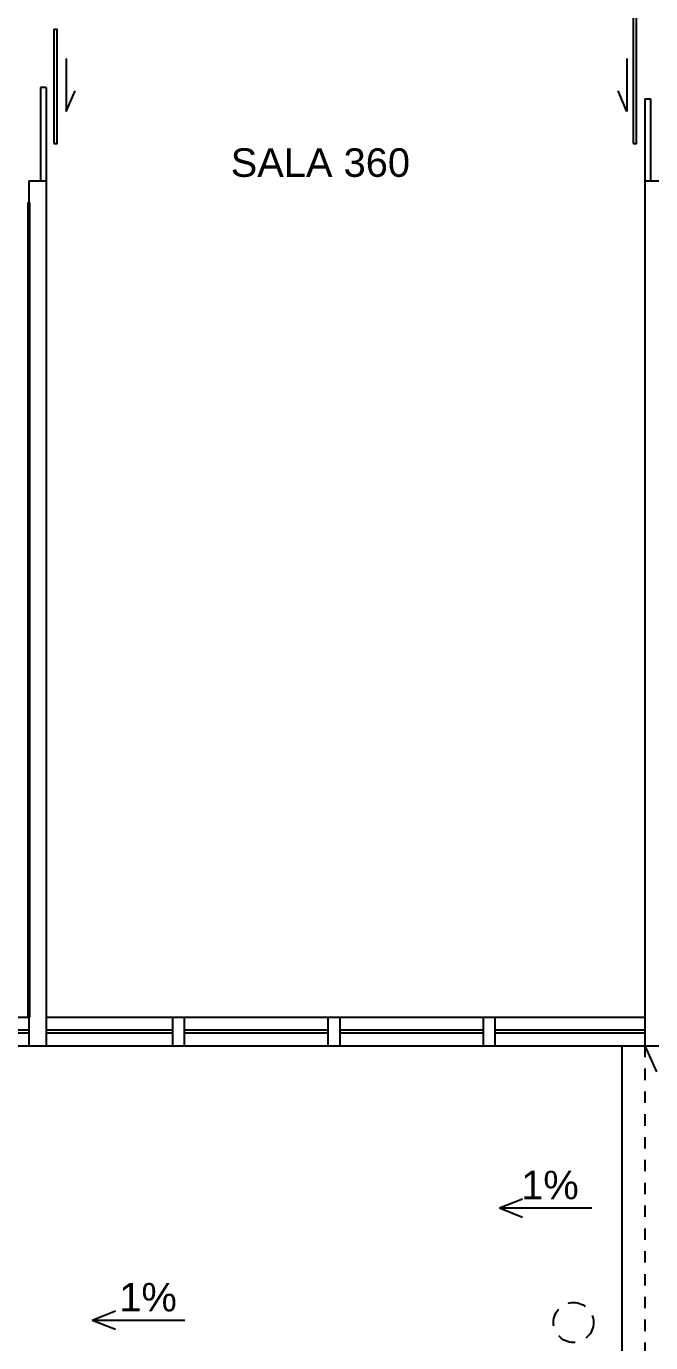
# Model space of a CAD drawing. Header units: millimetres. Extents: x -8 to 5830, y -596 to 3598.
# Drawn here: x 1694.26 to 1699.73, y 2375.75 to 2387.28 of the extents above; entities that cross this region are included whole.
import ezdxf

# ---------------------------------------------------------------- set-up
doc = ezdxf.new("R2010")
doc.units = ezdxf.units.MM
doc.linetypes.add('DASHDOT', pattern=[1, 0.5, -0.25, 0, -0.25])
doc.linetypes.add('HIDDEN', pattern=[9.525, 6.35, -3.175])
doc.layers.get('0').update_dxf_attribs({"color": 9})
doc.layers.add('INSTALAÇÕES', color=7, linetype='Continuous')
doc.styles.get("Standard").update_dxf_attribs({"font": 'arial.ttf'})

# ---------------------------------------------------------------- blocks, each defined once
blk = doc.blocks.new('A$C30a7f54a')
at = {"color": 4}
for q in [(0.08, 0.811), (0, 0.203), (0.16, 0.203)]:
    blk.add_line((0.08, 0), q, dxfattribs=at)

msp = doc.modelspace()

# ---------------------------------------------------------------- linework, layer by layer
for p, q in [((1694.61, 2387.001), (1694.61, 2386.538)), ((1699.527, 2387.001), (1699.527, 2386.538)), ((1694.383, 2386.748), (1694.383, 2385.928)), ((1694.433, 2386.748), (1694.383, 2386.748)), ((1694.433, 2386.748), (1694.433, 2378.348)), ((1694.61, 2386.538), (1694.688, 2386.719)), ((1699.527, 2386.538), (1699.449, 2386.719)), ((1699.683, 2386.648), (1699.683, 2378.348)), ((1699.683, 2386.648), (1699.733, 2386.648)), ((1699.733, 2386.648), (1699.733, 2385.928)), ((1694.283, 2385.928), (1694.433, 2385.928)), ((1694.283, 2385.928), (1694.283, 2378.348)), ((1699.683, 2385.928), (1699.823, 2385.928)), ((1677.733, 2378.598), (1694.283, 2378.598)), ((1694.433, 2378.598), (1699.683, 2378.598)), ((1692.853, 2378.488), (1694.283, 2378.488)), ((1694.283, 2378.458), (1692.853, 2378.458)), ((1694.433, 2378.488), (1695.545, 2378.488)), ((1695.545, 2378.458), (1694.433, 2378.458)), ((1695.645, 2378.488), (1696.908, 2378.488)), ((1696.908, 2378.458), (1695.645, 2378.458)), ((1697.008, 2378.488), (1698.269, 2378.488)), ((1698.269, 2378.458), (1697.008, 2378.458)), ((1698.369, 2378.488), (1699.683, 2378.488)), ((1699.683, 2378.458), (1698.369, 2378.458)), ((1664.183, 2378.348), (1713.033, 2378.348)), ((1699.483, 2378.348), (1699.483, 2348.068))]:
    msp.add_line(p, q)
at = {"lineweight": 50}
msp.add_line((1694.283, 2378.598), (1694.283, 2385.738), dxfattribs=at)
at = {"lineweight": 20}
msp.add_line((1694.283, 2378.598), (1664.793, 2378.598), dxfattribs=at)
at = {"linetype": 'DASHDOT', "ltscale": 0.03}
msp.add_line((1699.683, 2378.348), (1699.683, 2348.948), dxfattribs=at)
at = {"linetype": 'DASHDOT', "ltscale": 0.5}
msp.add_line((1699.683, 2378.348), (1709.847, 2356.083), dxfattribs=at)
for points in [[(1699.581, 2386.256), (1699.611, 2386.256), (1699.611, 2387.456), (1699.581, 2387.456)], [(1694.5, 2386.256), (1694.53, 2386.256), (1694.53, 2387.256), (1694.5, 2387.256)]]:
    msp.add_lwpolyline(points, close=True)
for points in [[(1695.545, 2378.348), (1695.545, 2378.598)], [(1695.645, 2378.598), (1695.645, 2378.348)], [(1696.908, 2378.348), (1696.908, 2378.598)], [(1697.008, 2378.598), (1697.008, 2378.348)], [(1698.269, 2378.348), (1698.269, 2378.598)], [(1698.369, 2378.598), (1698.369, 2378.348)]]:
    msp.add_lwpolyline(points)
at = {"linetype": 'HIDDEN', "lineweight": -2, "ltscale": 0.025}
msp.add_circle((1699.058, 2375.923), 0.175, dxfattribs=at)

# ---------------------------------------------------------------- block references
at = {"color": 4, "rotation": 270}
for p in [(1698.409, 2377.007), (1694.838, 2376.024)]:
    msp.add_blockref('A$C30a7f54a', p, dxfattribs=at)

# ---------------------------------------------------------------- texts
msp.add_text('SALA 360', height=0.25).set_placement((1696.052, 2385.964))
at = {"layer": 'INSTALAÇÕES', "color": 7, "char_height": 0.25, "attachment_point": 3}
for insert in [(1699.104, 2377.253), (1695.58, 2376.27)]:
    msp.add_mtext_dynamic_manual_height_columns('1%', width=5.8393, gutter_width=12.5, heights=[1.876], dxfattribs=dict(at, insert=insert))

doc.saveas('drawing.dxf')
